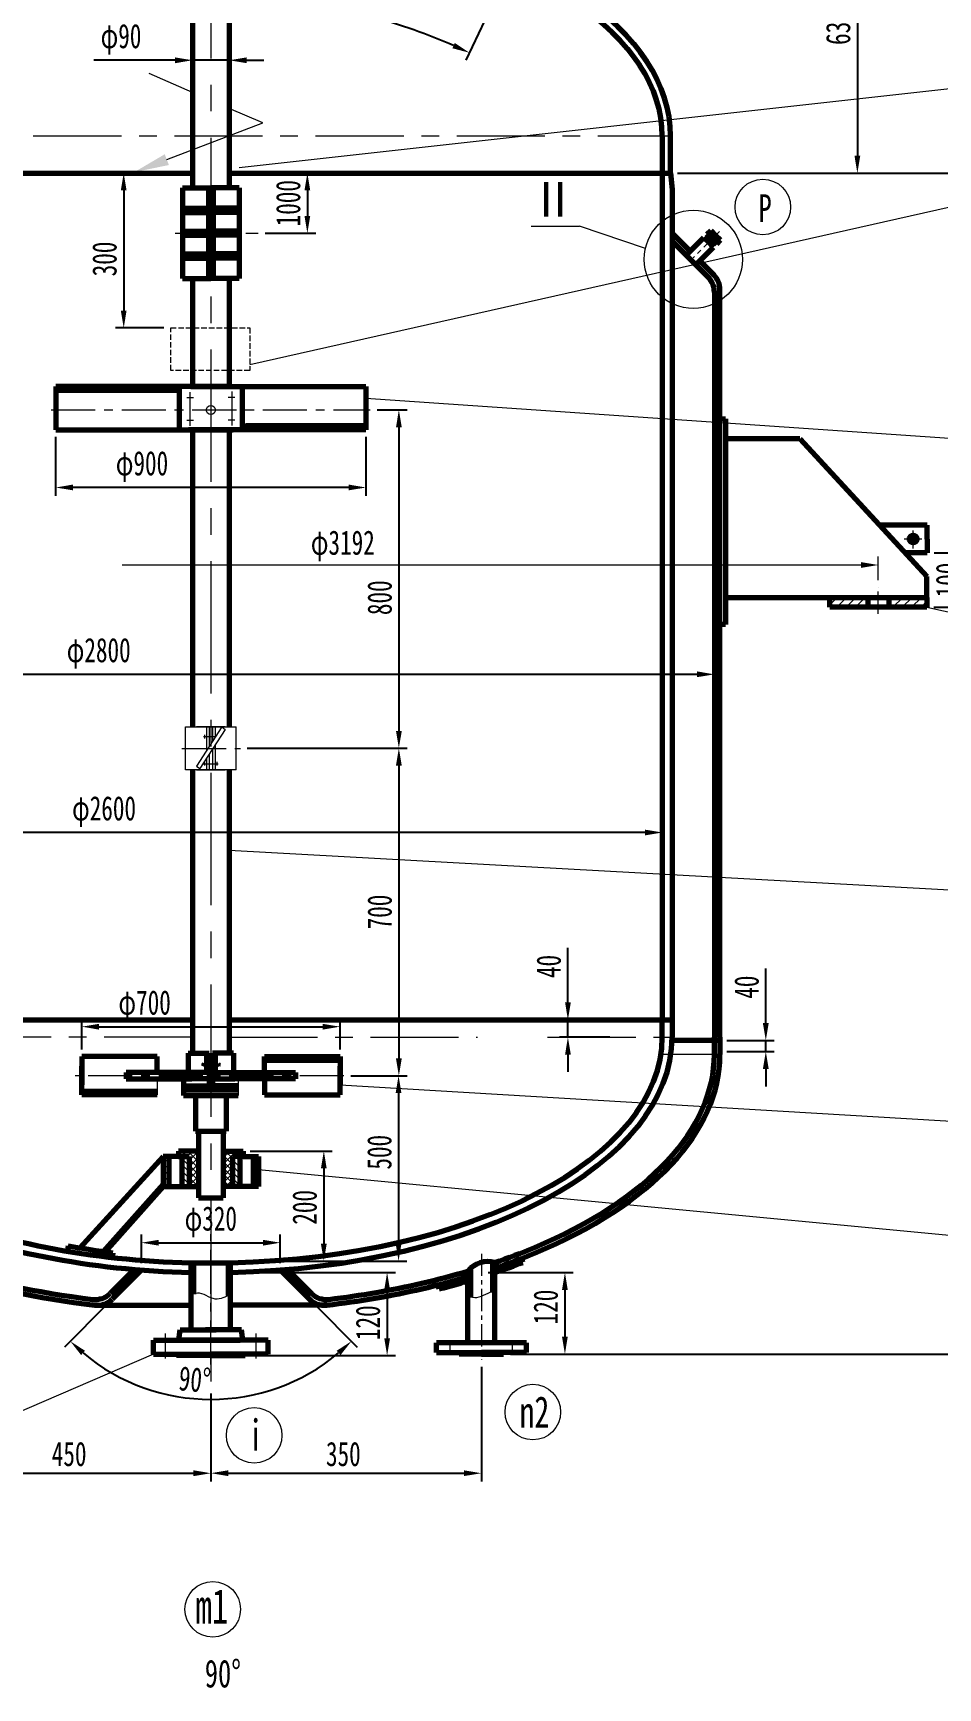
# Model space of a CAD drawing. Header units: millimetres. Extents: x 10132 to 16072, y 1336 to 9746.
# Drawn here: x 11430 to 12732, y 5845 to 8227 of the extents above; entities that cross this region are included whole.
import ezdxf

# ---------------------------------------------------------------- set-up
doc = ezdxf.new("R2010")
doc.units = ezdxf.units.MM
doc.linetypes.add('ACAD_ISO02W100', pattern=[11, 8, -3])
doc.linetypes.add('CENTER', pattern=[50.8, 31.75, -6.35, 6.35, -6.35])
doc.layers.get('DEFPOINTS').update_dxf_attribs({"lineweight": 18})
for name, color, linetype, lineweight in [('点划线', 1, 'CENTER', 15), ('粗实线', 4, 'Continuous', 70), ('细实线', 7, 'Continuous', 18), ('虚线', 2, 'ACAD_ISO02W100', 18)]:
    doc.layers.add(name, color=color, linetype=linetype, lineweight=lineweight)
doc.styles.get("Standard").update_dxf_attribs({"font": 'SIMFANG.TTF', "width": 0.7, "height": 35})
doc.dimstyles.new('新建', dxfattribs={"dimtxt": 40, "dimasz": 35, "dimexe": 12, "dimexo": 10, "dimgap": 10, "dimtad": 1, "dimtoh": 1, "dimdec": 4, "dimdsep": 46, "dimlunit": 6, "dimtxsty": 'Standard', "dimcen": 1, "dimadec": 0, "dimazin": 0, "dimtfac": 1, "dimtdec": 4, "dimtmove": 0, "dimatfit": 0, "dimfxl": 0, "dimtolj": 1, "dimtzin": 0, "dimarcsym": 0})
doc.dimstyles.new('机械标注', dxfattribs={"dimtxt": 35, "dimasz": 25, "dimexe": 12, "dimexo": 10, "dimgap": 10, "dimtad": 1, "dimdec": 1, "dimdsep": 46, "dimtxsty": 'Standard', "dimcen": 2.5, "dimadec": 0, "dimazin": 0, "dimtfac": 1, "dimtdec": 1, "dimtmove": 0, "dimatfit": 0, "dimfxl": 0, "dimarcsym": 0})
doc.dimstyles.new('角度标注', dxfattribs={"dimtxt": 35, "dimasz": 25, "dimexe": 12, "dimexo": 10, "dimgap": 10, "dimtad": 1, "dimtih": 1, "dimtoh": 1, "dimdec": 4, "dimdsep": 46, "dimlunit": 6, "dimtxsty": 'Standard', "dimcen": 1, "dimadec": 0, "dimazin": 0, "dimtfac": 1, "dimtdec": 4, "dimtmove": 0, "dimatfit": 0, "dimfxl": 0, "dimtolj": 1, "dimtzin": 0, "dimarcsym": 0})

# ---------------------------------------------------------------- blocks, each defined once
blk = doc.blocks.new('*D18')
at = {"layer": 'DEFPOINTS', "color": 0}
for p in [(12347.4, 8025.4), (12716.4, 7400.6), (12814.8, 7400.6)]:
    blk.add_point(p, dxfattribs=at)
at = {"layer": '细实线', "color": 0, "lineweight": -2}
for p, q in [((12357.4, 8025.4), (12826.8, 8025.4)), ((12814.8, 8000.4), (12814.8, 7425.6)), ((12726.4, 7400.6), (12826.8, 7400.6))]:
    blk.add_line(p, q, dxfattribs=at)
at = {"layer": '细实线', "color": 0}
for points in [[(12810.6, 8000.4), (12819, 8000.4), (12814.8, 8025.4)], [(12810.6, 7425.6), (12819, 7425.6), (12814.8, 7400.6)]]:
    blk.add_solid(points, dxfattribs=at)
at = {"layer": '细实线', "color": 0, "insert": (12787.3, 7747), "char_height": 35, "attachment_point": 5, "rotation": 90}
blk.add_mtext('700', dxfattribs=at)
blk = doc.blocks.new('*D19')
at = {"layer": 'DEFPOINTS', "color": 0}
for p in [(11731.8, 6617.5), (11719.9, 6459), (11848.1, 6459)]:
    blk.add_point(p, dxfattribs=at)
at = {"layer": '细实线', "color": 0, "lineweight": -2}
for p, q in [((11741.8, 6617.5), (11860.1, 6617.5)), ((11848.1, 6592.5), (11848.1, 6484)), ((11729.9, 6459), (11860.1, 6459))]:
    blk.add_line(p, q, dxfattribs=at)
at = {"layer": '细实线', "color": 0}
for points in [[(11843.9, 6592.5), (11852.2, 6592.5), (11848.1, 6617.5)], [(11843.9, 6484), (11852.2, 6484), (11848.1, 6459)]]:
    blk.add_solid(points, dxfattribs=at)
at = {"layer": '细实线', "color": 0, "insert": (11820.6, 6536.4), "char_height": 35, "attachment_point": 5, "rotation": 90}
blk.add_mtext('200', dxfattribs=at)
blk = doc.blocks.new('*D20')
at = {"layer": 'DEFPOINTS', "color": 0}
for p in [(11785.4, 6485.5), (11585.4, 6446.2), (11785.4, 6446.2)]:
    blk.add_point(p, dxfattribs=at)
at = {"layer": '细实线', "color": 0, "lineweight": -2}
for p, q in [((11585.4, 6456.2), (11585.4, 6497.5)), ((11610.4, 6485.5), (11760.4, 6485.5)), ((11785.4, 6456.2), (11785.4, 6497.5))]:
    blk.add_line(p, q, dxfattribs=at)
at = {"layer": '细实线', "color": 0}
for points in [[(11610.4, 6489.6), (11610.4, 6481.3), (11585.4, 6485.5)], [(11760.4, 6489.6), (11760.4, 6481.3), (11785.4, 6485.5)]]:
    blk.add_solid(points, dxfattribs=at)
at = {"layer": '细实线', "color": 0, "insert": (11685.4, 6515.6), "char_height": 35, "attachment_point": 5}
blk.add_mtext('φ320', dxfattribs=at)
blk = doc.blocks.new('*D23')
at = {"layer": 'DEFPOINTS', "color": 0}
for p in [(12335.4, 7175.7), (11035.4, 7170.3), (11035.4, 7076.1)]:
    blk.add_point(p, dxfattribs=at)
at = {"layer": '细实线', "color": 0, "lineweight": -2}
for p, q in [((11035.4, 7160.3), (11035.4, 7064.1)), ((12335.4, 7165.7), (12335.4, 7064.1)), ((12310.4, 7076.1), (11060.4, 7076.1))]:
    blk.add_line(p, q, dxfattribs=at)
at = {"layer": '细实线', "color": 0}
for points in [[(11060.4, 7080.2), (11060.4, 7071.9), (11035.4, 7076.1)], [(12310.4, 7080.2), (12310.4, 7071.9), (12335.4, 7076.1)]]:
    blk.add_solid(points, dxfattribs=at)
at = {"layer": '细实线', "color": 0, "insert": (11531.7, 7106.2), "char_height": 35, "attachment_point": 5}
blk.add_mtext('φ2600', dxfattribs=at)
blk = doc.blocks.new('*D24')
at = {"layer": 'DEFPOINTS', "color": 0}
for p in [(10960.4, 7356.9), (12410.4, 7337.9), (12410.4, 7303.8)]:
    blk.add_point(p, dxfattribs=at)
at = {"layer": '细实线', "color": 0, "lineweight": -2}
for p, q in [((10960.4, 7346.9), (10960.4, 7291.8)), ((12410.4, 7327.9), (12410.4, 7291.8)), ((10985.4, 7303.8), (12385.4, 7303.8))]:
    blk.add_line(p, q, dxfattribs=at)
at = {"layer": '细实线', "color": 0}
for points in [[(10985.4, 7308), (10985.4, 7299.7), (10960.4, 7303.8)], [(12385.4, 7308), (12385.4, 7299.7), (12410.4, 7303.8)]]:
    blk.add_solid(points, dxfattribs=at)
at = {"layer": '细实线', "color": 0, "insert": (11524, 7334), "char_height": 35, "attachment_point": 5}
blk.add_mtext('φ2800', dxfattribs=at)
blk = doc.blocks.new('*D26')
at = {"layer": 'DEFPOINTS', "color": 0}
for p in [(11659, 8203.8), (11711.9, 8203.8), (11659, 8187.9)]:
    blk.add_point(p, dxfattribs=at)
at = {"layer": '细实线', "color": 0, "lineweight": -2}
for p, q in [((11634, 8187.9), (11517, 8187.9)), ((11659, 8193.8), (11659, 8175.9)), ((11711.9, 8187.9), (11659, 8187.9)), ((11711.9, 8193.8), (11711.9, 8175.9)), ((11736.9, 8187.9), (11761.9, 8187.9))]:
    blk.add_line(p, q, dxfattribs=at)
at = {"layer": '细实线', "color": 0}
for points in [[(11634, 8192), (11634, 8183.7), (11659, 8187.9)], [(11736.9, 8192), (11736.9, 8183.7), (11711.9, 8187.9)]]:
    blk.add_solid(points, dxfattribs=at)
at = {"layer": '细实线', "color": 0, "insert": (11556.1, 8218), "char_height": 35, "attachment_point": 5}
blk.add_mtext('φ90', dxfattribs=at)
blk = doc.blocks.new('*D28')
at = {"layer": 'DEFPOINTS', "color": 0}
for p in [(11585.4, 6446.2), (11785.4, 6446.2), (11543.4, 6404.1), (11827.5, 6404.1), (11759.5, 6269.6)]:
    blk.add_point(p, dxfattribs=at)
at = {"layer": '细实线', "color": 0, "lineweight": -2}
for p, q in [((11536.3, 6397.1), (11474.5, 6335.3)), ((11834.5, 6397.1), (11896.3, 6335.3))]:
    blk.add_line(p, q, dxfattribs=at)
blk.add_arc((11685.4, 6546.2), 286.3, 230.0045, 309.9955, dxfattribs=at)
at = {"layer": '细实线', "color": 0}
for points in [[(11498.6, 6323.8), (11504.2, 6329.9), (11483, 6343.7)], [(11866.6, 6329.9), (11872.2, 6323.8), (11887.9, 6343.7)]]:
    blk.add_solid(points, dxfattribs=at)
at = {"layer": '细实线', "color": 0, "insert": (11662.2, 6288.4), "char_height": 35, "attachment_point": 5, "rotation": 354.8596}
blk.add_mtext('90°', dxfattribs=at)
blk = doc.blocks.new('*D32')
at = {"layer": 'DEFPOINTS', "color": 0}
for p in [(11753.3, 9248.2), (13096.8, 9248.2), (12106.7, 6325.2)]:
    blk.add_point(p, dxfattribs=at)
at = {"layer": '细实线', "color": 0, "lineweight": -2}
for p, q in [((11763.3, 9248.2), (13108.8, 9248.2)), ((13096.8, 6360.2), (13096.8, 9213.2)), ((12116.7, 6325.2), (13108.8, 6325.2))]:
    blk.add_line(p, q, dxfattribs=at)
at = {"layer": '细实线', "color": 0}
for points in [[(13090.9, 9213.2), (13102.6, 9213.2), (13096.8, 9248.2)], [(13090.9, 6360.2), (13102.6, 6360.2), (13096.8, 6325.2)]]:
    blk.add_solid(points, dxfattribs=at)
at = {"layer": '细实线', "color": 0, "insert": (13069.3, 7762.2), "char_height": 35, "attachment_point": 5, "rotation": 90}
blk.add_mtext('\\A1;～7803', dxfattribs=at)
blk = doc.blocks.new('*D46')
at = {"layer": 'DEFPOINTS', "color": 0}
for p in [(12074.9, 6442.5), (12106.7, 6325.2), (12195.2, 6325.2)]:
    blk.add_point(p, dxfattribs=at)
at = {"layer": '细实线', "color": 0, "lineweight": -2}
for p, q in [((12084.9, 6442.5), (12207.2, 6442.5)), ((12195.2, 6417.5), (12195.2, 6350.2)), ((12116.7, 6325.2), (12207.2, 6325.2))]:
    blk.add_line(p, q, dxfattribs=at)
at = {"layer": '细实线', "color": 0}
for points in [[(12191, 6417.5), (12199.3, 6417.5), (12195.2, 6442.5)], [(12191, 6350.2), (12199.3, 6350.2), (12195.2, 6325.2)]]:
    blk.add_solid(points, dxfattribs=at)
at = {"layer": '细实线', "color": 0, "insert": (12167.7, 6392.9), "char_height": 35, "attachment_point": 5, "rotation": 90}
blk.add_mtext('120', dxfattribs=at)
blk = doc.blocks.new('*D47')
at = {"layer": 'DEFPOINTS', "color": 0}
for p in [(12074.9, 6316.7), (11685.4, 6278.3), (12074.9, 6153.6)]:
    blk.add_point(p, dxfattribs=at)
at = {"layer": '细实线', "color": 0, "lineweight": -2}
for p, q in [((12074.9, 6306.7), (12074.9, 6141.6)), ((11685.4, 6268.3), (11685.4, 6141.6)), ((11710.4, 6153.6), (12049.9, 6153.6))]:
    blk.add_line(p, q, dxfattribs=at)
at = {"layer": '细实线', "color": 0}
for points in [[(11710.4, 6157.8), (11710.4, 6149.5), (11685.4, 6153.6)], [(12049.9, 6157.8), (12049.9, 6149.5), (12074.9, 6153.6)]]:
    blk.add_solid(points, dxfattribs=at)
at = {"layer": '细实线', "color": 0, "insert": (11876.2, 6181.1), "char_height": 35, "attachment_point": 5}
blk.add_mtext('350', dxfattribs=at)
blk = doc.blocks.new('*D56')
at = {"layer": 'DEFPOINTS', "color": 0}
for p in [(12716.6, 7478.6), (12774.4, 7478.6), (12716.4, 7400.6)]:
    blk.add_point(p, dxfattribs=at)
at = {"layer": '细实线', "color": 0, "lineweight": -2}
for p, q in [((12726.6, 7478.6), (12786.4, 7478.6)), ((12774.4, 7425.6), (12774.4, 7453.6)), ((12726.4, 7400.6), (12786.4, 7400.6))]:
    blk.add_line(p, q, dxfattribs=at)
at = {"layer": '细实线', "color": 0}
for points in [[(12770.2, 7453.6), (12778.5, 7453.6), (12774.4, 7478.6)], [(12770.2, 7425.6), (12778.5, 7425.6), (12774.4, 7400.6)]]:
    blk.add_solid(points, dxfattribs=at)
at = {"layer": '细实线', "color": 0, "insert": (12746.9, 7439.6), "char_height": 35, "attachment_point": 5, "rotation": 90}
blk.add_mtext('100', dxfattribs=at)
blk = doc.blocks.new('*D66')
at = {"layer": 'DEFPOINTS', "color": 0}
for p in [(12199.5, 6806.4), (12265.8, 6806.4), (12270, 6781.4)]:
    blk.add_point(p, dxfattribs=at)
at = {"layer": '细实线', "color": 0, "lineweight": -2}
for p, q in [((12199.5, 6831.4), (12199.5, 6910)), ((12255.8, 6806.4), (12187.5, 6806.4)), ((12199.5, 6781.4), (12199.5, 6806.4)), ((12260, 6781.4), (12187.5, 6781.4)), ((12199.5, 6756.4), (12199.5, 6731.4))]:
    blk.add_line(p, q, dxfattribs=at)
at = {"layer": '细实线', "color": 0}
for points in [[(12195.4, 6831.4), (12203.7, 6831.4), (12199.5, 6806.4)], [(12195.4, 6756.4), (12203.7, 6756.4), (12199.5, 6781.4)]]:
    blk.add_solid(points, dxfattribs=at)
at = {"layer": '细实线', "color": 0, "insert": (12172, 6883.2), "char_height": 35, "attachment_point": 5, "rotation": 90}
blk.add_mtext('40', dxfattribs=at)
blk = doc.blocks.new('*D71')
at = {"layer": 'DEFPOINTS', "color": 0}
for p in [(11914.7, 7684.5), (11727.9, 7197.3), (11956.1, 7197.3)]:
    blk.add_point(p, dxfattribs=at)
at = {"layer": '细实线', "color": 0, "lineweight": -2}
for p, q in [((11924.7, 7684.5), (11968.1, 7684.5)), ((11956.1, 7659.5), (11956.1, 7222.3)), ((11737.9, 7197.3), (11968.1, 7197.3))]:
    blk.add_line(p, q, dxfattribs=at)
at = {"layer": '细实线', "color": 0}
for points in [[(11952, 7659.5), (11960.3, 7659.5), (11956.1, 7684.5)], [(11952, 7222.3), (11960.3, 7222.3), (11956.1, 7197.3)]]:
    blk.add_solid(points, dxfattribs=at)
at = {"layer": '细实线', "color": 0, "insert": (11928.6, 7414.1), "char_height": 35, "attachment_point": 5, "rotation": 90}
blk.add_mtext('800', dxfattribs=at)
blk = doc.blocks.new('*D72')
at = {"layer": 'DEFPOINTS', "color": 0}
for p in [(11727.9, 7197.3), (11877.1, 6725.9), (11956.1, 6725.9)]:
    blk.add_point(p, dxfattribs=at)
at = {"layer": '细实线', "color": 0, "lineweight": -2}
for p, q in [((11737.9, 7197.3), (11968.1, 7197.3)), ((11956.1, 7172.3), (11956.1, 6750.9)), ((11887.1, 6725.9), (11968.1, 6725.9))]:
    blk.add_line(p, q, dxfattribs=at)
at = {"layer": '细实线', "color": 0}
for points in [[(11951.9, 7172.3), (11960.3, 7172.3), (11956.1, 7197.3)], [(11951.9, 6750.9), (11960.3, 6750.9), (11956.1, 6725.9)]]:
    blk.add_solid(points, dxfattribs=at)
at = {"layer": '细实线', "color": 0, "insert": (11928.6, 6961.6), "char_height": 35, "attachment_point": 5, "rotation": 90}
blk.add_mtext('700', dxfattribs=at)
blk = doc.blocks.new('*D73')
at = {"layer": 'DEFPOINTS', "color": 0}
for p in [(11544.4, 8025.4), (11560, 7802.5), (11627.6, 7802.5)]:
    blk.add_point(p, dxfattribs=at)
at = {"layer": '细实线', "color": 0, "lineweight": -2}
for p, q in [((11554.4, 8025.4), (11572, 8025.4)), ((11560, 8000.4), (11560, 7827.5)), ((11617.6, 7802.5), (11548, 7802.5))]:
    blk.add_line(p, q, dxfattribs=at)
at = {"layer": '细实线', "color": 0}
for points in [[(11555.8, 8000.4), (11564.1, 8000.4), (11560, 8025.4)], [(11555.8, 7827.5), (11564.1, 7827.5), (11560, 7802.5)]]:
    blk.add_solid(points, dxfattribs=at)
at = {"layer": '细实线', "color": 0, "insert": (11532.5, 7901.8), "char_height": 35, "attachment_point": 5, "rotation": 90}
blk.add_mtext('300', dxfattribs=at)
blk = doc.blocks.new('*D74')
at = {"layer": 'DEFPOINTS', "color": 0}
for p in [(11877.1, 6725.9), (11719.9, 6459), (11955.7, 6459)]:
    blk.add_point(p, dxfattribs=at)
at = {"layer": '细实线', "color": 0, "lineweight": -2}
for p, q in [((11887.1, 6725.9), (11967.7, 6725.9)), ((11955.7, 6700.9), (11955.7, 6484)), ((11729.9, 6459), (11967.7, 6459))]:
    blk.add_line(p, q, dxfattribs=at)
at = {"layer": '细实线', "color": 0}
for points in [[(11951.5, 6700.9), (11959.8, 6700.9), (11955.7, 6725.9)], [(11951.5, 6484), (11959.8, 6484), (11955.7, 6459)]]:
    blk.add_solid(points, dxfattribs=at)
at = {"layer": '细实线', "color": 0, "insert": (11928.2, 6615.7), "char_height": 35, "attachment_point": 5, "rotation": 90}
blk.add_mtext('500', dxfattribs=at)
blk = doc.blocks.new('*D75')
at = {"layer": 'DEFPOINTS', "color": 0}
for p in [(11871.4, 6796.5), (11499.5, 6753.5), (11871.4, 6753.5)]:
    blk.add_point(p, dxfattribs=at)
at = {"layer": '细实线', "color": 0, "lineweight": -2}
for p, q in [((11499.5, 6763.5), (11499.5, 6808.5)), ((11524.5, 6796.5), (11846.4, 6796.5)), ((11871.4, 6763.5), (11871.4, 6808.5))]:
    blk.add_line(p, q, dxfattribs=at)
at = {"layer": '细实线', "color": 0}
for points in [[(11524.5, 6800.6), (11524.5, 6792.3), (11499.5, 6796.5)], [(11846.4, 6800.6), (11846.4, 6792.3), (11871.4, 6796.5)]]:
    blk.add_solid(points, dxfattribs=at)
at = {"layer": '细实线', "color": 0, "insert": (11590.1, 6826.6), "char_height": 35, "attachment_point": 5}
blk.add_mtext('φ700', dxfattribs=at)
blk = doc.blocks.new('*D76')
at = {"layer": 'DEFPOINTS', "color": 0}
for p in [(11462, 7655.9), (11908.8, 7655.9), (11462, 7572.8)]:
    blk.add_point(p, dxfattribs=at)
at = {"layer": '细实线', "color": 0, "lineweight": -2}
for p, q in [((11462, 7645.9), (11462, 7560.8)), ((11908.8, 7645.9), (11908.8, 7560.8)), ((11883.8, 7572.8), (11487, 7572.8))]:
    blk.add_line(p, q, dxfattribs=at)
at = {"layer": '细实线', "color": 0}
for points in [[(11487, 7577), (11487, 7568.7), (11462, 7572.8)], [(11883.8, 7577), (11883.8, 7568.7), (11908.8, 7572.8)]]:
    blk.add_solid(points, dxfattribs=at)
at = {"layer": '细实线', "color": 0, "insert": (11586.3, 7603), "char_height": 35, "attachment_point": 5}
blk.add_mtext('φ900', dxfattribs=at)
blk = doc.blocks.new('*D78')
at = {"layer": 'DEFPOINTS', "color": 0}
for p in [(11267.9, 6326), (11685.4, 6278.3), (11685.4, 6153.6)]:
    blk.add_point(p, dxfattribs=at)
at = {"layer": '细实线', "color": 0, "lineweight": -2}
for p, q in [((11267.9, 6316), (11267.9, 6141.6)), ((11685.4, 6268.3), (11685.4, 6141.6)), ((11292.9, 6153.6), (11660.4, 6153.6))]:
    blk.add_line(p, q, dxfattribs=at)
at = {"layer": '细实线', "color": 0}
for points in [[(11292.9, 6157.8), (11292.9, 6149.4), (11267.9, 6153.6)], [(11660.4, 6157.8), (11660.4, 6149.4), (11685.4, 6153.6)]]:
    blk.add_solid(points, dxfattribs=at)
at = {"layer": '细实线', "color": 0, "insert": (11481.4, 6181.1), "char_height": 35, "attachment_point": 5}
blk.add_mtext('450', dxfattribs=at)
blk = doc.blocks.new('*D81')
at = {"layer": 'DEFPOINTS', "color": 0}
for p in [(11827.3, 8444.7), (12347.4, 8025.4), (12616.2, 8025.4)]:
    blk.add_point(p, dxfattribs=at)
at = {"layer": '细实线', "color": 0, "lineweight": -2}
for p, q in [((11837.3, 8444.7), (12628.2, 8444.7)), ((12616.2, 8419.7), (12616.2, 8050.4)), ((12357.4, 8025.4), (12628.2, 8025.4))]:
    blk.add_line(p, q, dxfattribs=at)
at = {"layer": '细实线', "color": 0}
for points in [[(12612.1, 8419.7), (12620.4, 8419.7), (12616.2, 8444.7)], [(12612.1, 8050.4), (12620.4, 8050.4), (12616.2, 8025.4)]]:
    blk.add_solid(points, dxfattribs=at)
at = {"layer": '细实线', "color": 0, "insert": (12588.7, 8235), "char_height": 35, "attachment_point": 5, "rotation": 90}
blk.add_mtext('639', dxfattribs=at)
blk = doc.blocks.new('*D88')
at = {"layer": 'DEFPOINTS', "color": 0}
for p in [(12418.4, 6776.6), (12484.4, 6776.6), (12418.4, 6760.6)]:
    blk.add_point(p, dxfattribs=at)
at = {"layer": '细实线', "color": 0, "lineweight": -2}
for p, q in [((12484.4, 6801.6), (12484.4, 6880.2)), ((12428.4, 6776.6), (12496.4, 6776.6)), ((12484.4, 6760.6), (12484.4, 6776.6)), ((12428.4, 6760.6), (12496.4, 6760.6)), ((12484.4, 6735.6), (12484.4, 6710.6))]:
    blk.add_line(p, q, dxfattribs=at)
at = {"layer": '细实线', "color": 0}
for points in [[(12480.2, 6801.6), (12488.6, 6801.6), (12484.4, 6776.6)], [(12480.2, 6735.6), (12488.6, 6735.6), (12484.4, 6760.6)]]:
    blk.add_solid(points, dxfattribs=at)
at = {"layer": '细实线', "color": 0, "insert": (12456.9, 6853.4), "char_height": 35, "attachment_point": 5, "rotation": 90}
blk.add_mtext('40', dxfattribs=at)
blk = doc.blocks.new('*D89')
at = {"layer": 'DEFPOINTS', "color": 0}
for p in [(11713.9, 6442.7), (11734.9, 6323), (11939.2, 6323)]:
    blk.add_point(p, dxfattribs=at)
at = {"layer": '细实线', "color": 0, "lineweight": -2}
for p, q in [((11723.9, 6442.7), (11951.2, 6442.7)), ((11939.2, 6417.7), (11939.2, 6348)), ((11744.9, 6323), (11951.2, 6323))]:
    blk.add_line(p, q, dxfattribs=at)
at = {"layer": '细实线', "color": 0}
for points in [[(11935.1, 6417.7), (11943.4, 6417.7), (11939.2, 6442.7)], [(11935.1, 6348), (11943.4, 6348), (11939.2, 6323)]]:
    blk.add_solid(points, dxfattribs=at)
at = {"layer": '细实线', "color": 0, "insert": (11911.7, 6370.3), "char_height": 35, "attachment_point": 5, "rotation": 90}
blk.add_mtext('120', dxfattribs=at)
blk = doc.blocks.new('*D93')
at = {"layer": 'DEFPOINTS', "color": 0}
for p in [(11749.7, 8025.4), (11753.7, 7938.9), (11824.4, 7938.9)]:
    blk.add_point(p, dxfattribs=at)
at = {"layer": '细实线', "color": 0, "lineweight": -2}
for p, q in [((11759.7, 8025.4), (11836.4, 8025.4)), ((11824.4, 8000.4), (11824.4, 7963.9)), ((11763.7, 7938.9), (11836.4, 7938.9))]:
    blk.add_line(p, q, dxfattribs=at)
at = {"layer": '细实线', "color": 0}
for points in [[(11820.2, 8000.4), (11828.5, 8000.4), (11824.4, 8025.4)], [(11820.2, 7963.9), (11828.5, 7963.9), (11824.4, 7938.9)]]:
    blk.add_solid(points, dxfattribs=at)
at = {"layer": '细实线', "color": 0, "insert": (11796.9, 7982.1), "char_height": 35, "attachment_point": 5, "rotation": 90}
blk.add_mtext('1000', dxfattribs=at)
blk = doc.blocks.new('*D104')
at = {"layer": 'DEFPOINTS', "color": 0}
for p in [(11685.4, 9295.5), (12186.9, 8473.6), (12093.1, 8274), (11938.1, 8244.6), (11685.4, 6278.3)]:
    blk.add_point(p, dxfattribs=at)
at = {"layer": '细实线', "color": 0, "lineweight": -2}
blk.add_line((12088.8, 8264.9), (12052.6, 8187.8), dxfattribs=at)
for start, end in [(80.2518, 88.363), (66.4565, 74.5358)]:
    blk.add_arc((11685.4, 7406.8), 875, start, end, dxfattribs=at)
at = {"layer": '细实线', "color": 0}
for points in [[(11710.3, 8277.3), (11710.5, 8285.7), (11685.4, 8281.9)], [(12036.7, 8212.8), (12033.2, 8205.2), (12057.7, 8198.7)]]:
    blk.add_solid(points, dxfattribs=at)
at = {"layer": '细实线', "color": 0, "insert": (11876.1, 8260.8), "char_height": 35, "attachment_point": 5}
blk.add_mtext('\\A1;25°', dxfattribs=at)

msp = doc.modelspace()

# ---------------------------------------------------------------- hatches: boundary and pattern name
at = {"layer": '细实线'}
h = msp.add_hatch(dxfattribs=at)
h.set_pattern_fill('ANSI31', color=256, scale=3, style=0)
h.set_pattern_definition([(45, (8835.882, 5670.391), (-6.735192, 6.735192), [])])
h.paths.add_polyline_path([(12631.40664, 7414.58581), (12576.40654, 7414.58581), (12576.40654, 7400.58581), (12631.40664, 7400.58581)])
h.paths.add_polyline_path([(12716.40654, 7414.58581), (12661.40645, 7414.58581), (12661.40645, 7400.58581), (12716.40654, 7400.58581)])
at = {"layer": '细实线', "lineweight": 18, "ltscale": 2}
h = msp.add_hatch(dxfattribs=at)
h.set_pattern_fill('ANSI31', color=256, scale=50, style=0)
h.set_pattern_definition([(45, (-2128.184, 3196.104), (-4.4194174, 4.4194174), [])])
h.paths.add_polyline_path([(11624.74859, 6609.49908), (11616.6913, 6609.49908), (11616.6913, 6566.44654), (11624.74859, 6566.44654)])
h.paths.add_polyline_path([(11746.15984, 6566.47857), (11754.21712, 6566.48282), (11754.1944, 6609.53536), (11746.13712, 6609.53111)])
at = {"layer": '细实线'}
h = msp.add_hatch(dxfattribs=at)
h.set_pattern_fill('ANSI37', color=256, scale=2, style=0)
h.set_pattern_definition([(45, (-112.9954, 0), (-4.490128, 4.490128), []), (135, (-112.9954, 0), (-4.490128, -4.490128), [])])
h.paths.add_polyline_path([(11667.79949, 6617.47178), (11639.04579, 6617.47178), (11639.04579, 6609.49908), (11643.7508, 6609.49908), (11654.39204, 6609.49908), (11654.39204, 6566.44654), (11667.79949, 6566.44654)])
h.paths.add_polyline_path([(11716.49367, 6609.51546), (11727.1349, 6609.52108), (11731.83991, 6609.52356), (11731.83571, 6617.49626), (11703.0136, 6617.48105), (11703.0136, 6566.4558), (11716.51639, 6566.46293)])
at = {"layer": '细实线', "lineweight": 18, "ltscale": 2}
h = msp.add_hatch(dxfattribs=at)
h.set_pattern_fill('ANSI31', color=256, scale=50, angle=90, style=0)
h.set_pattern_definition([(135, (-2128.184, 3196.104), (-4.4194174, -4.4194174), [])])
h.paths.add_polyline_path([(11654.39204, 6609.49908), (11643.7508, 6609.49908), (11643.7508, 6566.44654), (11654.39204, 6566.44654)])
h.paths.add_polyline_path([(11716.51639, 6566.46293), (11727.15762, 6566.46854), (11727.1349, 6609.52108), (11716.49367, 6609.51546)])

# ---------------------------------------------------------------- linework, layer by layer
at = {"layer": '点划线', "ltscale": 6}
msp.add_line((11685.40654, 9295.51681), (11685.40654, 6278.32951), dxfattribs=at)
at = {"layer": '点划线', "ltscale": 4}
for p, q in [((11023.40654, 8079.05955), (12347.40654, 8079.05955)), ((11658.94972, 6781.35051), (11126.77112, 6781.35051)), ((11711.86336, 6781.35051), (12069.46467, 6781.35051)), ((12170.2699, 6781.35051), (12349.40654, 6781.35051)), ((12418.40654, 6756.35051), (12333.48061, 6756.35051)), ((11620.19663, 6318.79771), (11620.19663, 6354.53541)), ((11750.61646, 6318.79771), (11750.61646, 6354.53541))]:
    msp.add_line(p, q, dxfattribs=at)
at = {"layer": '点划线', "lineweight": 18, "ltscale": 2}
for p, q in [((11634.22452, 7938.94471), (11753.73828, 7938.94471)), ((11650.77347, 7702.3045), (11660.66243, 7702.3045)), ((11655.33759, 7710.11804), (11655.33759, 7661.64682)), ((11720.04047, 7702.3045), (11710.15151, 7702.3045)), ((11715.47634, 7711.10975), (11715.47634, 7661.96529)), ((11455.52314, 7684.45048), (11914.66204, 7684.45048)), ((11650.77347, 7669.62532), (11660.66243, 7669.62532)), ((11720.04047, 7669.62532), (11710.15151, 7669.62532)), ((11643.80413, 7197.25185), (11727.88423, 7197.25185)), ((11877.10824, 6725.86892), (11489.9402, 6725.86892))]:
    msp.add_line(p, q, dxfattribs=at)
at = {"layer": '点划线'}
for p, q in [((12417.70102, 7941.29336), (12379.67178, 7903.26411)), ((12696.57981, 7485.13563), (12696.57981, 7510.92919)), ((12709.10679, 7498.60848), (12683.51414, 7498.60848)), ((12646.40654, 7391.09998), (12646.40654, 7429.42062)), ((12074.92369, 6469.63878), (12074.92369, 6316.65897)), ((12030.17612, 6323.34194), (12030.17612, 6344.82974)), ((12119.67125, 6323.34194), (12119.67125, 6344.82974))]:
    msp.add_line(p, q, dxfattribs=at)
at = {"layer": '点划线', "ltscale": 2}
msp.add_line((11685.40654, 6310.15158), (11685.40654, 6497.69448), dxfattribs=at)
at = {"layer": '粗实线'}
for p, q in [((11658.9611, 8417.9476), (11658.9611, 8004.34494)), ((11711.85198, 8417.9476), (11711.85198, 8004.34494)), ((12335.40654, 8079.05955), (12335.40654, 8025.35051)), ((12347.40654, 8025.35051), (12347.40654, 8079.05955)), ((11128.60609, 8025.35051), (11644.65743, 8025.35051)), ((11518.96288, 8025.35051), (11658.9611, 8025.35051)), ((11711.85198, 8025.35051), (12347.40654, 8025.35051)), ((12335.40654, 8025.35051), (12335.40654, 7858.51436)), ((12347.40654, 8025.35051), (12349.40654, 8001.89858)), ((11644.65743, 8004.34494), (11644.65743, 7873.54448)), ((11644.65743, 8004.34494), (11685.40654, 8004.34494)), ((11682.12431, 8004.34494), (11682.12431, 7873.54448)), ((11726.15566, 8004.34494), (11685.40654, 8004.34494)), ((11688.68878, 8004.34494), (11688.68878, 7873.54448)), ((11726.15566, 8004.34494), (11726.15566, 7873.54448)), ((12349.40654, 8001.89858), (12349.40654, 7858.51436)), ((11644.65743, 7975.01139), (11682.12431, 7975.01139)), ((11644.65743, 7968.86477), (11682.12431, 7968.86477)), ((11726.15566, 7975.01139), (11688.68878, 7975.01139)), ((11726.15566, 7968.86477), (11688.68878, 7968.86477)), ((11644.65743, 7942.01802), (11682.12431, 7942.01802)), ((11644.65743, 7935.8714), (11682.12431, 7935.8714)), ((11726.15566, 7942.01802), (11688.68878, 7942.01802)), ((11726.15566, 7935.8714), (11688.68878, 7935.8714)), ((12349.40654, 7938.99194), (12375.33201, 7913.06648)), ((12398.66653, 7929.32993), (12403.17041, 7933.83381)), ((12399.70267, 7937.30155), (12405.15003, 7942.74892)), ((12406.70595, 7930.29828), (12399.70267, 7937.30155)), ((12403.17041, 7933.83381), (12408.61777, 7939.28118)), ((12405.15003, 7942.74892), (12412.15331, 7935.74564)), ((12419.15658, 7928.74237), (12412.15331, 7935.74564)), ((12349.40654, 7927.67823), (12401.61975, 7875.46503)), ((12369.67515, 7907.40962), (12395.131, 7932.86547)), ((12383.81729, 7893.26749), (12409.27313, 7918.72333)), ((12395.131, 7932.86547), (12402.20207, 7925.7944)), ((12402.20207, 7925.7944), (12398.66653, 7929.32993)), ((12402.20207, 7925.7944), (12405.7376, 7922.25887)), ((12409.27313, 7918.72333), (12402.20207, 7925.7944)), ((12405.7376, 7922.25887), (12410.24148, 7926.76275)), ((12406.70595, 7930.29828), (12413.70922, 7923.29501)), ((12410.24148, 7926.76275), (12415.68884, 7932.21011)), ((12413.70922, 7923.29501), (12419.15658, 7928.74237)), ((11644.65743, 7909.02464), (11682.12431, 7909.02464)), ((11644.65743, 7902.87803), (11682.12431, 7902.87803)), ((11726.15566, 7909.02464), (11688.68878, 7909.02464)), ((11726.15566, 7902.87803), (11688.68878, 7902.87803)), ((12335.40654, 7908.84639), (12335.40654, 6806.35051)), ((12389.47414, 7898.92434), (12409.61975, 7878.77874)), ((11644.65743, 7873.54448), (11685.40654, 7873.54448)), ((11658.9611, 7873.54448), (11658.9611, 7718.15652)), ((11726.15566, 7873.54448), (11685.40654, 7873.54448)), ((11711.85198, 7873.54448), (11711.85198, 7718.15652)), ((12349.40654, 7880.48112), (12349.40654, 6806.35051)), ((12410.40654, 7854.25183), (12410.40654, 7742.49482)), ((12418.40654, 7742.49482), (12418.40654, 7857.56554)), ((12410.40654, 7742.49482), (12410.40654, 6781.35051)), ((12418.40654, 7668.2068), (12418.40654, 7742.49482)), ((11713.99398, 7718.15652), (11462.01567, 7718.15652)), ((11462.01567, 7718.15652), (11462.01567, 7655.93179)), ((11462.01567, 7712.70271), (11634.92965, 7712.70271)), ((11639.92965, 7718.15652), (11639.92965, 7655.93179)), ((11639.92965, 7718.15652), (11639.92965, 7717.70271)), ((11656.81911, 7718.15652), (11908.79741, 7718.15652)), ((11731.20286, 7656.38559), (11731.20286, 7718.15652)), ((11908.79741, 7718.15652), (11908.79741, 7655.93179)), ((12410.40654, 7684.9667), (12410.40654, 7668.2068)), ((12410.40654, 7684.9667), (12410.40654, 7668.2068)), ((12418.40654, 7414.58581), (12418.40654, 7688.28041)), ((12418.40654, 7668.2068), (12418.40654, 7688.28041)), ((12418.40654, 7668.2068), (12418.40654, 7678.94211)), ((12418.40654, 7671.74667), (12426.40654, 7671.74667)), ((12426.40654, 7671.74667), (12426.40654, 7668.91915)), ((11462.01567, 7655.93179), (11717.42749, 7655.93179)), ((11908.79741, 7655.93179), (11653.3856, 7655.93179)), ((11658.9611, 7655.93179), (11658.9611, 7228.36422)), ((11711.85198, 7655.93179), (11711.85198, 7228.36422)), ((11731.20286, 7655.93179), (11731.20286, 7656.38559)), ((11908.79741, 7661.38559), (11736.20286, 7661.38559)), ((12426.40654, 7668.91915), (12426.40654, 7622.85051)), ((12533.42039, 7642.98132), (12426.40654, 7642.98132)), ((12533.42039, 7642.98132), (12716.40654, 7444.58581)), ((12418.40654, 6781.35051), (12418.40654, 7622.85051)), ((12426.40654, 7622.85051), (12426.40654, 7375.58581)), ((12716.57981, 7518.60848), (12648.13321, 7518.60848)), ((12716.57981, 7498.60848), (12716.57981, 7518.60848)), ((12716.57981, 7498.60848), (12716.57981, 7478.60848)), ((12716.57981, 7478.60848), (12685.02641, 7478.60848)), ((12716.40654, 7414.58581), (12716.40654, 7444.58581)), ((12418.40654, 7400.58581), (12418.40654, 7414.58581)), ((12426.40654, 7414.58581), (12716.40654, 7414.58581)), ((12576.40654, 7400.58581), (12576.40654, 7414.58581)), ((12631.40664, 7414.53268), (12631.40664, 7400.58581)), ((12661.40645, 7414.53268), (12661.40645, 7400.58581)), ((12716.40654, 7414.58581), (12716.40654, 7400.58581)), ((12716.40654, 7400.58581), (12576.40654, 7400.58581)), ((12426.40654, 7375.58581), (12418.40654, 7375.58581)), ((11658.9611, 7166.13949), (11658.94904, 6758.29438)), ((11711.85198, 7166.13949), (11711.86405, 6758.29438)), ((11128.60609, 6806.35051), (11658.95046, 6806.35051)), ((11711.86262, 6806.35051), (12349.40654, 6806.35051)), ((12335.40654, 6781.35051), (12335.40654, 6806.35051)), ((12349.40654, 6806.35051), (12349.40654, 6781.35051)), ((12418.40654, 6776.63638), (12349.40654, 6776.63638)), ((12410.40654, 6756.35051), (12410.40654, 6781.35051)), ((12418.40654, 6781.35051), (12418.40654, 6756.35051)), ((11499.51836, 6753.53579), (11499.51836, 6712.61577)), ((11608.36839, 6753.53579), (11499.51836, 6753.53579)), ((11608.36839, 6730.31807), (11608.36839, 6753.53579)), ((11652.89115, 6758.29318), (11682.89693, 6758.29914)), ((11652.89115, 6758.29481), (11652.89115, 6730.31807)), ((11679.37403, 6758.29829), (11679.37699, 6730.31807)), ((11682.89693, 6758.29914), (11682.9015, 6711.54961)), ((11688.02857, 6758.29914), (11688.02399, 6711.54961)), ((11717.92194, 6758.2932), (11688.02857, 6758.29914)), ((11691.55147, 6758.29829), (11691.54851, 6730.31807)), ((11717.92194, 6758.29481), (11717.92194, 6730.31807)), ((11762.55711, 6730.31807), (11762.55711, 6753.53579)), ((11762.55711, 6753.53579), (11871.40714, 6753.53579)), ((11762.55711, 6748.4094), (11871.40714, 6748.4094)), ((11871.40714, 6753.53579), (11871.40714, 6712.61577)), ((11499.51836, 6698.60438), (11499.51836, 6739.52441)), ((11563.52944, 6730.31807), (11563.52944, 6721.41977)), ((11682.89967, 6730.31807), (11563.52944, 6730.31807)), ((11563.52944, 6721.41977), (11657.99659, 6721.41977)), ((11645.96974, 6721.41977), (11645.97011, 6711.54589)), ((11682.47021, 6721.41977), (11651.07518, 6721.41977)), ((11688.02583, 6730.31807), (11807.39606, 6730.31807)), ((11688.37804, 6721.41977), (11719.85032, 6721.41977)), ((11807.39606, 6721.41977), (11712.92891, 6721.41977)), ((11762.55711, 6721.82211), (11762.55711, 6698.60438)), ((11807.39606, 6730.31807), (11807.39606, 6721.41977)), ((11871.40714, 6698.60438), (11871.40714, 6739.52441)), ((11499.51836, 6703.71894), (11608.36839, 6703.71894)), ((11608.36839, 6698.60438), (11499.51836, 6698.60438)), ((11645.97011, 6711.54529), (11682.9015, 6711.54961)), ((11645.97011, 6711.54589), (11645.97011, 6697.54589)), ((11645.97011, 6705.44649), (11724.84298, 6705.44649)), ((11645.97011, 6697.54589), (11724.84298, 6697.54589)), ((11663.17904, 6697.54589), (11663.17904, 6645.9682)), ((11679.37897, 6711.55062), (11679.37897, 6711.54919)), ((11682.9015, 6711.54961), (11688.02399, 6711.54911)), ((11724.84298, 6711.54531), (11688.02399, 6711.54961)), ((11691.54653, 6711.55062), (11691.54653, 6711.54919)), ((11707.63404, 6697.54589), (11707.63404, 6645.9682)), ((11762.55711, 6698.60438), (11871.40714, 6698.60438)), ((11663.17904, 6645.9682), (11707.63404, 6645.9682)), ((11667.79949, 6645.9682), (11667.79949, 6549.91873)), ((11703.0136, 6645.9682), (11703.0136, 6549.91873)), ((11616.6913, 6609.49908), (11496.91269, 6478.12437)), ((11639.04579, 6609.49908), (11616.6913, 6609.49908)), ((11616.6913, 6609.49908), (11616.6913, 6566.44654)), ((11624.74859, 6609.49908), (11624.74859, 6566.44654)), ((11639.04579, 6617.47178), (11639.04579, 6609.49908)), ((11667.79949, 6617.47178), (11639.04579, 6617.47178)), ((11639.04579, 6609.49908), (11643.7508, 6609.49908)), ((11643.7508, 6609.49908), (11643.7508, 6566.44654)), ((11643.7508, 6609.49908), (11654.39204, 6609.49908)), ((11654.39204, 6609.49908), (11654.39204, 6566.44654)), ((11703.0136, 6617.48105), (11731.83571, 6617.49626)), ((11727.1349, 6609.52108), (11716.49367, 6609.51546)), ((11716.49367, 6609.51546), (11716.51639, 6566.46293)), ((11731.83991, 6609.52356), (11727.1349, 6609.52108)), ((11727.1349, 6609.52108), (11727.15762, 6566.46854)), ((11731.83571, 6617.49626), (11731.83991, 6609.52356)), ((11731.83991, 6609.52356), (11754.1944, 6609.53536)), ((11746.13712, 6609.53111), (11746.15984, 6566.47857)), ((11754.1944, 6609.53536), (11754.21712, 6566.48282)), ((11616.6913, 6569.66586), (11530.48181, 6472.8692)), ((11616.6913, 6566.44654), (11533.10862, 6472.50313)), ((11616.6913, 6566.44654), (11667.79949, 6566.44654)), ((11754.21712, 6566.48282), (11703.0136, 6566.4558)), ((11667.79949, 6549.91873), (11703.0136, 6549.91873)), ((11480.17752, 6481.15601), (11478.87018, 6474.05016)), ((11544.08024, 6471.04329), (11543.24414, 6464.21889)), ((11656.90654, 6360.00546), (11656.90654, 6456.66306)), ((11656.90654, 6456.66306), (11713.90654, 6456.66306)), ((11660.40654, 6456.66306), (11660.40654, 6411.37468)), ((11710.40654, 6456.66306), (11710.40654, 6409.49235)), ((11713.90654, 6360.00546), (11713.90654, 6456.66306)), ((12090.72753, 6457.73766), (12090.72753, 6414.80861)), ((12094.22753, 6341.23004), (12094.22753, 6456.98017)), ((12134.68656, 6457.16417), (12132.511, 6462.75584)), ((11574.97145, 6447.07204), (11540.40411, 6412.5047)), ((11585.42842, 6446.2153), (11543.36094, 6404.14782)), ((11785.38466, 6446.2153), (11827.45215, 6404.14782)), ((11795.84164, 6447.07204), (11830.40897, 6412.5047)), ((12055.61985, 6341.23004), (12055.61985, 6444.67475)), ((12059.11985, 6448.35351), (12059.11985, 6407.71108)), ((12013.96342, 6418.96624), (12012.49705, 6424.78426)), ((11518.62911, 6395.56808), (11656.90654, 6395.56808)), ((11852.18398, 6395.56808), (11713.90654, 6395.56808)), ((11602.90654, 6324.98175), (11602.90654, 6344.98175)), ((11602.90654, 6344.98175), (11685.40654, 6344.98175)), ((11639.51022, 6344.98175), (11641.48236, 6360.00546)), ((11641.48236, 6360.00546), (11692.88638, 6360.00546)), ((11685.40654, 6344.98175), (11643.40654, 6344.98175)), ((11685.40654, 6344.98175), (11656.90654, 6344.98175)), ((11729.33072, 6360.00546), (11677.92671, 6360.00546)), ((11685.40654, 6344.98175), (11727.40654, 6344.98175)), ((11685.40654, 6344.98175), (11713.90654, 6344.98175)), ((11767.90654, 6344.98175), (11685.40654, 6344.98175)), ((11731.30287, 6344.98175), (11729.33072, 6360.00546)), ((11767.90654, 6324.98175), (11767.90654, 6344.98175)), ((12010.17612, 6327.23004), (12010.17612, 6341.23004)), ((12139.67125, 6341.23004), (12010.17612, 6341.23004)), ((12139.67125, 6327.23004), (12139.67125, 6341.23004)), ((11602.90654, 6324.98175), (11685.40654, 6324.98175)), ((11635.90654, 6322.98175), (11635.90654, 6324.98175)), ((11685.40654, 6322.98175), (11635.90654, 6322.98175)), ((11767.90654, 6324.98175), (11685.40654, 6324.98175)), ((11685.40654, 6322.98175), (11734.90654, 6322.98175)), ((11734.90654, 6322.98175), (11734.90654, 6324.98175)), ((12010.17612, 6327.23004), (12074.92369, 6327.23004)), ((12043.17612, 6325.23004), (12043.17612, 6327.23004)), ((12074.92369, 6325.23004), (12043.17612, 6325.23004)), ((12139.67125, 6327.23004), (12074.92369, 6327.23004)), ((12074.92369, 6325.23004), (12106.67125, 6325.23004)), ((12106.67125, 6325.23004), (12106.67125, 6327.23004))]:
    msp.add_line(p, q, dxfattribs=at)
at = {"layer": '粗实线', "lineweight": 18, "ltscale": 2}
for p, q in [((11648.83514, 7228.36422), (11721.97795, 7228.36422)), ((11648.83514, 7166.13949), (11648.83514, 7228.36422)), ((11701.46193, 7228.36422), (11664.62739, 7171.76083)), ((11706.18655, 7228.36422), (11664.62739, 7228.36422)), ((11706.18655, 7224.37602), (11669.6239, 7168.19046)), ((11679.07241, 7228.36422), (11679.07241, 7193.9584)), ((11682.97997, 7228.36422), (11682.97997, 7199.96311)), ((11687.83312, 7228.36422), (11687.83312, 7207.42092)), ((11691.74068, 7228.36422), (11691.74068, 7213.42564)), ((11701.46193, 7228.36422), (11706.18655, 7224.37602)), ((11704.53062, 7225.62696), (11704.69824, 7225.63235)), ((11721.97795, 7166.13949), (11721.97795, 7228.36422)), ((11687.83312, 7196.17244), (11687.83312, 7166.13949)), ((11691.74068, 7202.17715), (11691.74068, 7166.13949)), ((11664.62739, 7171.76083), (11669.76969, 7168.41448)), ((11679.07241, 7182.70992), (11679.07241, 7166.13949)), ((11682.97997, 7188.71463), (11682.97997, 7166.13949)), ((11721.97795, 7166.13949), (11648.83514, 7166.13949)), ((11706.18655, 7166.13949), (11664.62739, 7166.13949)), ((11664.62739, 7166.13949), (11706.18655, 7166.13949)), ((11608.36839, 6721.82211), (11608.36839, 6698.60438)), ((11724.84335, 6721.41977), (11724.84298, 6711.54589)), ((11724.84298, 6711.54589), (11724.84298, 6697.54589))]:
    msp.add_line(p, q, dxfattribs=at)
msp.add_circle((11685.40697, 7684.45048), 6.48802, dxfattribs=at)
at = {"layer": '粗实线'}
msp.add_circle((12696.57981, 7498.60848), 5.5, dxfattribs=at)
for centre, radius, start, end in [((12380.40654, 7854.25183), 30, 360, 45), ((12388.40654, 7857.56554), 30, 360, 45), ((11634.92965, 7717.70271), 5, 270, 0), ((11736.20286, 7656.38559), 5, 90, 180), ((12084.53656, 6420.66752), 37.58355, 75.05738839, 140.29986762), ((11519.19091, 6433.7179), 30, 263.13146115, 315), ((11851.62218, 6433.7179), 30, 225, 276.86853885), ((11522.14774, 6425.36102), 30, 263.2644059, 315), ((11848.66535, 6425.36102), 30, 225, 276.7355941)]:
    msp.add_arc(centre, radius, start, end, dxfattribs=at)
for centre, major_axis, ratio, start_param, end_param in [((11685.40654, 8079.05955), (-650, 0), 0.5, 3.1415926536, 3.7759865987), ((11685.40654, 8079.05955), (662, 0), 0.5090634441, 0, 0.6464894863), ((11685.40654, 6781.35051), (-664, 0), 0.5105421687, 1.6137312034, 3.1415926536), ((11685.40654, 6781.35051), (-650, 0), 0.5, 1.6146565417, 3.1415926536), ((11685.40654, 6756.35051), (-725, 0), 0.5, 2.2685679196, 3.1415926536), ((11685.40654, 6756.35051), (-733, 0), 0.5054570259, 2.2594513557, 3.1415926536), ((11685.40654, 6781.35051), (-650, 0), 0.5, 0.8708623673, 1.5269361119), ((11685.40654, 6781.35051), (-664, 0), 0.5105421687, 0.8785416669, 1.5278614502), ((11692.80898, 6761.67561), (-599.84825, 0), 0.5001264862, 1.2084433342, 1.3202389731), ((11685.40654, 6756.35051), (-725, 0), 0.5, 2.1698861274, 2.2685679196), ((11685.40654, 6756.35051), (-733, 0), 0.5054570259, 2.1624527926, 2.2594513557), ((11685.40654, 6756.35051), (722.7053, 0.80042), 0.5014792492, 4.1282879833, 4.4746611138), ((11685.40654, 6756.35051), (730.52095, 0.93159), 0.5070435875, 4.1352442985, 4.4814119166), ((11685.40654, 6756.35051), (-725, 0), 0.5, 2.0032476535, 2.1067241953), ((11685.40654, 6756.35051), (-733, 0), 0.5054570259, 1.998215645, 2.1002546391), ((11685.40654, 6756.35051), (-733, 0), 0.5054570259, 1.8003338465, 1.998215645), ((11685.40654, 6756.35051), (-725, 0), 0.5, 1.8072038216, 2.0032476535)]:
    msp.add_ellipse(centre, major_axis=major_axis, ratio=ratio, start_param=start_param, end_param=end_param, dxfattribs=at)
msp.add_open_spline([(12096.15714, 6443.14761), (12109.28963, 6447.608), (12122.14146, 6452.28327), (12134.68656, 6457.16417)], degree=3, dxfattribs=at)
msp.add_open_spline([(12013.96342, 6418.96624), (12023.19096, 6421.29194), (12032.32301, 6423.71578), (12046.71194, 6427.73195), (12052.03587, 6429.26201), (12057.32169, 6430.82549)], degree=3, knots=[2.033350551385, 2.033350551385, 2.033350551385, 2.033350551385, 2.075330469233, 2.075330469233, 2.100254639148, 2.100254639148, 2.100254639148, 2.100254639148], dxfattribs=at)
at = {"layer": '细实线'}
for p, q in [((11726.15566, 8033.65723), (12885.86793, 8162.3042)), ((11741.54722, 7750.07762), (12885.86793, 8007.3438)), ((12146.83017, 7949.14965), (12216.08368, 7949.14965)), ((12311.16739, 7916.90398), (12216.08368, 7949.14965)), ((12403.87752, 7933.12671), (12399.37364, 7928.62283)), ((12409.53437, 7927.46985), (12405.03049, 7922.96597)), ((11908.79741, 7701.59173), (12885.86793, 7634.20421)), ((12621.40654, 7461.20677), (11557.68672, 7461.20677)), ((12646.40654, 7439.42062), (12646.40654, 7473.20677)), ((12716.40654, 7400.58581), (12885.86793, 7362.61902)), ((11711.8554, 7050.53832), (12885.86793, 6985.91284)), ((11871.40714, 6712.61577), (12885.86793, 6652.27198)), ((11754.20436, 6590.66879), (12885.86793, 6483.51178)), ((11602.90654, 6324.98175), (10539.22987, 5866.04884))]:
    msp.add_line(p, q, dxfattribs=at)
at = {"layer": '细实线', "lineweight": 18, "ltscale": 2}
for p, q in [((11717.7636, 7655.93179), (11653.38644, 7655.93179)), ((11675.07251, 7214.4525), (11692.40891, 7214.4525)), ((11676.22374, 7216.76857), (11676.22374, 7211.55185)), ((11675.07251, 7174.86386), (11696.15907, 7174.86386)), ((11676.22374, 7176.93166), (11676.22374, 7172.4263)), ((11694.26535, 7177.64304), (11694.26535, 7172.66343)), ((11672.69039, 6744.47546), (11675.79809, 6739.19828)), ((11674.86577, 6744.16505), (11672.69039, 6739.81913)), ((11698.74888, 6744.48057), (11695.64372, 6739.20189)), ((11696.57365, 6744.16911), (11698.75112, 6739.82423)), ((11672.2021, 6742.28948), (11688.21059, 6742.28948)), ((11699.32634, 6742.28948), (11682.71491, 6742.28948))]:
    msp.add_line(p, q, dxfattribs=at)
at = {"layer": '细实线'}
for points in [[(11658.9611, 8141.63708), (11596.51533, 8168.76336)], [(11622.04404, 8044.8169), (11760.10261, 8097.70146), (11711.85198, 8118.66141)]]:
    msp.add_lwpolyline(points, dxfattribs=at)
for centre, radius in [((12480.10883, 7976.59704), 40), ((12380.13206, 7901.26949), 70.71466), ((12149.04802, 6241.65131), 40), ((11747.78841, 6208.10198), 40), ((11688.20193, 5957.67751), 40)]:
    msp.add_circle(centre, radius, dxfattribs=at)
msp.add_spline([(11713.90654, 6411.3519), (11691.76748, 6404.39222), (11665.99505, 6412.74385), (11656.90654, 6409.9592)], degree=3, dxfattribs=at)
msp.add_open_spline([(12055.61985, 6409.01529), (12059.93969, 6407.19242), (12072.83234, 6403.843), (12085.64397, 6415.57926), (12094.22753, 6414.99985)], degree=3, knots=[9.6302962471, 9.6302962471, 9.6302962471, 9.6302962471, 23.2072226999, 50.1862831493, 50.1862831493, 50.1862831493, 50.1862831493], dxfattribs=at)
for points in [[(11625.02497, 8037.03497), (11575.35245, 8026.93127), (11619.0631, 8052.59883)], [(12621.40654, 7465.37344), (12621.40654, 7457.04011), (12646.40654, 7461.20677)]]:
    msp.add_solid(points, dxfattribs=at)
at = {"layer": '虚线'}
msp.add_lwpolyline([(11627.62429, 7802.49203), (11741.54722, 7802.49203), (11741.54722, 7741.23054), (11627.62429, 7741.23054)], close=True, dxfattribs=at)

# ---------------------------------------------------------------- texts
at = {"layer": '细实线', "text_generation_flag": 2}
msp.add_text('Ⅱ', height=50, rotation=360, dxfattribs=at).set_placement((12212.40574, 7962.63542))
at = {"layer": '细实线', "attachment_point": 5}
for s, insert, char_height, width in [('P', (12483.39142, 7975.0565), 40, 251.1858), ('n2', (12151.2634, 6241.91921), 45, 664.4139), ('i', (11750.00379, 6208.36987), 45, 664.4139), ('m1', (11686.8763, 5962.07361), 50, 664.4139), ('90%%d', (11702.79553, 5864.84495), 40, 380.9552)]:
    msp.add_mtext(s, dxfattribs=dict(at, insert=insert, char_height=char_height, width=width))
at = {"layer": '细实线', "insert": (11875.43154, 7488.70677), "char_height": 35, "attachment_point": 5}
msp.add_mtext('φ3192', dxfattribs=at)

# ---------------------------------------------------------------- dimensions: what is measured, and where the dimension line sits
at = {"layer": '细实线'}
dim = msp.add_angular_dim_2l(base=(11938.12962, 8244.5688), line1=((12186.93163, 8473.55929), (12093.08797, 8273.9555)), line2=((11685.40654, 9295.51681), (11685.40654, 6278.32951)), dimstyle='角度标注', dxfattribs=at)
dim.commit()
dim.dimension.update_dxf_attribs({"geometry": '*D104', "text_midpoint": (11876.14436, 8260.81721)})
for base, p1, p2, text, dimstyle, picture, middle in [((13096.75254, 9248.15314), (12106.67125, 6325.23004), (11753.28514, 9248.15314), '～7803', '新建', '*D32', (13096.75254, 7762.17053)), ((11559.96914, 7802.49203), (11544.41201, 8025.35051), (11627.62429, 7802.49203), '300', '机械标注', '*D73', (11559.96914, 7901.78138)), ((12814.79149, 7400.58581), (12347.40654, 8025.35051), (12716.40654, 7400.58581), '700', '机械标注', '*D18', (12814.79149, 7747.0332)), ((11956.14147, 7197.25185), (11914.66204, 7684.45048), (11727.88423, 7197.25185), '800', '机械标注', '*D71', (11956.14147, 7414.06057)), ((12774.36948, 7478.60848), (12716.40654, 7400.58581), (12716.57981, 7478.60848), '100', '机械标注', '*D56', (12774.36948, 7439.58804)), ((12199.51698, 6806.35051), (12269.97679, 6781.35051), (12265.82105, 6806.35051), '40', '机械标注', '*D66', (12199.51698, 6883.15051)), ((11955.6703, 6458.96951), (11877.10824, 6725.86892), (11719.92221, 6458.96951), '500', '机械标注', '*D74', (11955.6703, 6615.68874)), ((11848.07269, 6458.96951), (11731.83571, 6617.49626), (11719.92221, 6458.96951), '200', '机械标注', '*D19', (11848.07269, 6536.42481)), ((11939.23237, 6322.98175), (11713.90654, 6442.66292), (11734.90654, 6322.98175), '120', '机械标注', '*D89', (11939.23237, 6370.26935)), ((12195.15741, 6325.23004), (12074.92369, 6442.49246), (12106.67125, 6325.23004), '120', '机械标注', '*D46', (12195.15741, 6392.9467))]:
    dim = msp.add_linear_dim(base=base, p1=p1, p2=p2, angle=90, text=text, dimstyle=dimstyle, dxfattribs=at)
    dim.commit()
    dim.dimension.update_dxf_attribs({"geometry": picture, "text_midpoint": middle, "dimtype": 160})
for base, p1, p2, text, picture, middle in [((12616.23151, 8025.35051), (11827.29744, 8444.71368), (12347.40654, 8025.35051), '639', '*D81', (12588.73151, 8235.03209)), ((11824.36894, 7938.94471), (11749.66503, 8025.35051), (11753.73828, 7938.94471), '1000', '*D93', (11796.86894, 7982.14761)), ((11956.10907, 6725.86892), (11727.88423, 7197.25185), (11877.10824, 6725.86892), '700', '*D72', (11928.60907, 6961.56039)), ((12484.40907, 6776.63638), (12418.35752, 6760.63529), (12418.35752, 6776.63638), '40', '*D88', (12456.90907, 6853.43638))]:
    dim = msp.add_linear_dim(base=base, p1=p1, p2=p2, angle=90, text=text, dimstyle='机械标注', dxfattribs=at)
    dim.commit()
    dim.dimension.update_dxf_attribs({"geometry": picture, "text_midpoint": middle})
for base, p1, p2, text, picture, middle in [((11658.9611, 8187.8646), (11711.85198, 8203.82461), (11658.9611, 8203.82461), 'φ90', '*D26', (11556.05299, 8187.8646)), ((11462.01567, 7572.8465), (11908.79741, 7655.93179), (11462.01567, 7655.93179), 'φ900', '*D76', (11586.32962, 7572.8465)), ((12410.40654, 7303.82674), (10960.40654, 7356.86252), (12410.40654, 7337.9093), 'φ2800', '*D24', (11523.97943, 7303.82674)), ((11035.40654, 7076.07495), (12335.40654, 7175.70788), (11035.40654, 7170.26143), 'φ2600', '*D23', (11531.70592, 7076.07495)), ((11871.40714, 6796.45238), (11499.51836, 6753.53579), (11871.40714, 6753.53579), 'φ700', '*D75', (11590.14697, 6796.45238)), ((11685.40654, 6153.61393), (11267.90196, 6326.03912), (11685.40654, 6278.32951), '450', '*D78', (11481.41745, 6153.61393)), ((12074.92369, 6153.64476), (11685.40654, 6278.32951), (12074.92369, 6316.65897), '350', '*D47', (11876.17016, 6153.64476))]:
    dim = msp.add_linear_dim(base=base, p1=p1, p2=p2, text=text, dimstyle='机械标注', dxfattribs=at)
    dim.commit()
    dim.dimension.update_dxf_attribs({"geometry": picture, "text_midpoint": middle, "dimtype": 160})
dim = msp.add_linear_dim(base=(11785.38466, 6485.45132), p1=(11585.42842, 6446.2153), p2=(11785.38466, 6446.2153), text='φ320', dimstyle='机械标注', dxfattribs=at)
dim.commit()
dim.dimension.update_dxf_attribs({"geometry": '*D20', "text_midpoint": (11685.40654, 6515.59997)})
dim = msp.add_angular_dim_2l(base=(11759.50908, 6269.639), line1=((11785.38466, 6446.2153), (11827.45215, 6404.14782)), line2=((11585.42842, 6446.2153), (11543.36094, 6404.14782)), dimstyle='机械标注', dxfattribs=at)
dim.commit()
dim.dimension.update_dxf_attribs({"geometry": '*D28', "text_midpoint": (11659.75429, 6261.03471), "dimtype": 162})

doc.saveas('drawing.dxf')
